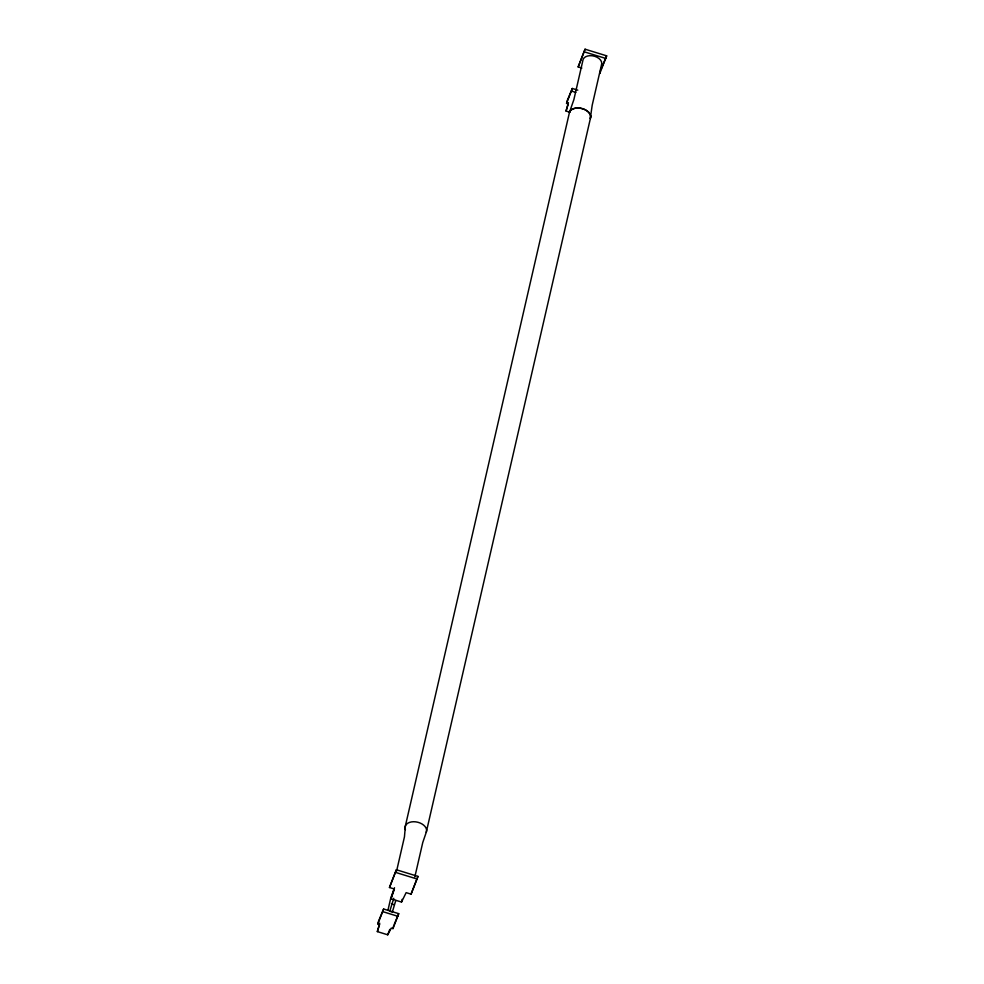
<?xml version="1.0" encoding="UTF-8"?>
<svg xmlns="http://www.w3.org/2000/svg" width="984" height="984" viewBox="0 0 984 984"><rect width="100%" height="100%" fill="white"/><g stroke="black" fill="none" stroke-linecap="round" stroke-linejoin="round"><path stroke-width="1.48" d="M377.339 931.602L379.566 924.48L377.881 923.964L378.496 921.27L383.625 909.019L398.729 913.669L392.985 928.601L391.288 928.084L387.721 934.8L377.339 931.602L379.738 923.213M569.933 112.237L566.034 111.044L568.26 103.91L566.563 103.394L567.19 100.7L572.307 88.462L577.805 90.147M566.034 111.044L568.432 102.656M377.881 923.964L383.625 909.019M566.563 103.394L572.307 88.462M390.968 898.798L394.375 889.007L389.467 887.506L396.38 869.758L417.966 876.4L411.054 894.149L406.146 892.636L401.521 902.045L390.968 898.798L394.51 887.728M581.839 68.068L578.162 66.937L585.074 49.2L606.661 55.842L599.748 73.579L600.363 70.885M389.467 887.506L396.38 869.758M578.162 66.937L585.074 49.2M396.552 871.221L404.449 836.867L405.396 825.871L569.515 112.164L573.881 99.605L583.155 59.286A9.606 6.236 13 0 1 594.73 56.309A9.606 6.236 13 0 1 601.47 64.919L592.196 105.239L590.277 118.547A10.947 7.109 13 0 0 582.614 108.72A10.947 7.109 13 0 0 569.428 112.127A10.947 7.109 13 0 1 582.712 108.757A10.947 7.109 13 0 1 590.375 118.572L426.257 832.279L422.763 842.501L414.854 876.855M388.003 910.04L390.759 898.084L393.858 889.721M393.772 898.306L389.762 911.221L392.345 912.02L395.789 900.483M387.721 934.8L389.775 929.425M392.985 928.601L393.6 925.919M401.521 902.045L402.148 899.351M411.054 894.149L417.966 876.4M600.941 69.52L606.661 55.842M394.166 924.554L398.729 913.669M584.459 51.894L606.046 58.523M571.692 91.143L575.812 92.41M395.765 872.451L417.351 879.093M391.46 903.829L394.055 904.628M382.997 911.713L398.102 916.362M405.408 829.61A10.947 7.109 13 0 1 415.802 821.861A10.947 7.109 13 0 1 426.257 832.279"/></g></svg>
